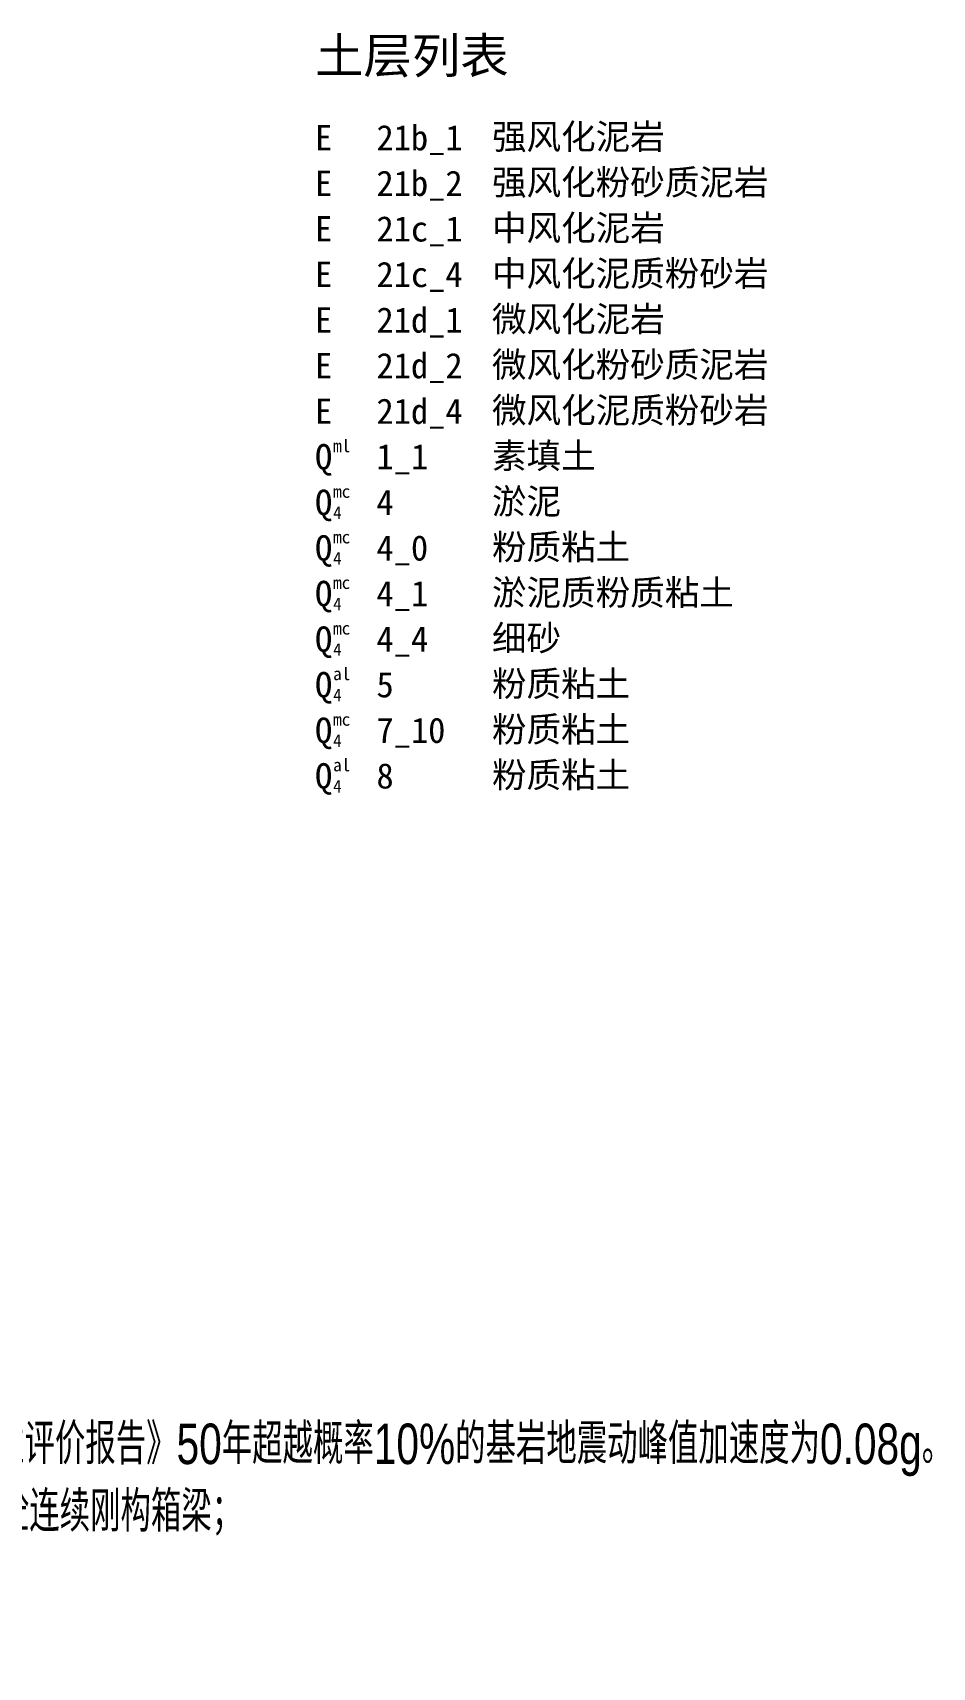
# Model space of a CAD drawing. Header units: millimetres. Extents: x 0 to 987207, y 0 to 5060561.
# Drawn here: x 494161.5 to 494250.2, y 2529962.8 to 2530124.1 of the extents above; entities that cross this region are included whole.
import ezdxf

# ---------------------------------------------------------------- set-up
doc = ezdxf.new("R2010")
doc.units = ezdxf.units.MM
doc.header["$LTSCALE"] = 0.1
doc.layers.add('3', color=3, linetype='CONTINUOUS')
doc.layers.add('文字', color=7, linetype='CONTINUOUS', lineweight=0)
doc.styles.add('BM_Anno', font='fsdb_e.shx', dxfattribs={"width": 0.75, "bigfont": 'hztxt.shx'})
doc.styles.add('tsObj1', font='SIMFANG.TTF')

msp = doc.modelspace()

# ---------------------------------------------------------------- texts
at = {"layer": '3', "color": 0, "linetype": 'Continuous', "style": 'tsObj1'}
for s, height, p in [('土层列表', 3.5, (494189.3118, 2530120.1093)), ('E', 2.5, (494189.3118, 2530112.5093)), ('21b_1', 2.5, (494195.372, 2530112.5093)), ('强风化泥岩', 2.5, (494206.7727, 2530112.6093)), ('E', 2.5, (494189.3118, 2530108.0093)), ('21b_2', 2.5, (494195.372, 2530108.0093)), ('强风化粉砂质泥岩', 2.5, (494206.7727, 2530108.1093)), ('中风化泥岩', 2.5, (494206.7727, 2530103.6093)), ('E', 2.5, (494189.3118, 2530103.5093)), ('21c_1', 2.5, (494195.372, 2530103.5093)), ('中风化泥质粉砂岩', 2.5, (494206.7727, 2530099.1093)), ('E', 2.5, (494189.3118, 2530099.0093)), ('21c_4', 2.5, (494195.372, 2530099.0093)), ('E', 2.5, (494189.3118, 2530094.5093)), ('21d_1', 2.5, (494195.372, 2530094.5093)), ('微风化泥岩', 2.5, (494206.7727, 2530094.6093)), ('E', 2.5, (494189.3118, 2530090.0093)), ('21d_2', 2.5, (494195.372, 2530090.0093)), ('微风化粉砂质泥岩', 2.5, (494206.7727, 2530090.1093)), ('E', 2.5, (494189.3118, 2530085.5093)), ('21d_4', 2.5, (494195.372, 2530085.5093)), ('微风化泥质粉砂岩', 2.5, (494206.7727, 2530085.6093)), ('ml', 1.25, (494191.0919, 2530082.7093)), ('素填土', 2.5, (494206.7727, 2530081.1093)), ('Q', 2.5, (494189.3118, 2530081.0093)), ('1_1', 2.5, (494195.372, 2530081.0093)), ('Q', 2.5, (494189.3118, 2530076.5093)), ('mc', 1.25, (494191.0919, 2530078.2093)), ('淤泥', 2.5, (494206.7727, 2530076.6093)), ('4', 2.5, (494195.372, 2530076.5093)), ('4', 1.25, (494191.0919, 2530076.1093)), ('Q', 2.5, (494189.3118, 2530072.0093)), ('mc', 1.25, (494191.0919, 2530073.7093)), ('4_0', 2.5, (494195.372, 2530072.0093)), ('粉质粘土', 2.5, (494206.7727, 2530072.1093)), ('4', 1.25, (494191.0919, 2530071.6093)), ('Q', 2.5, (494189.3118, 2530067.5093)), ('mc', 1.25, (494191.0919, 2530069.2093)), ('4_1', 2.5, (494195.372, 2530067.5093)), ('淤泥质粉质粘土', 2.5, (494206.7727, 2530067.6093)), ('4', 1.25, (494191.0919, 2530067.1093)), ('Q', 2.5, (494189.3118, 2530063.0093)), ('mc', 1.25, (494191.0919, 2530064.7093)), ('4_4', 2.5, (494195.372, 2530063.0093)), ('细砂', 2.5, (494206.7727, 2530063.1093)), ('4', 1.25, (494191.0919, 2530062.6093)), ('al', 1.25, (494191.0919, 2530060.2093)), ('粉质粘土', 2.5, (494206.7727, 2530058.6093)), ('Q', 2.5, (494189.3118, 2530058.5093)), ('5', 2.5, (494195.372, 2530058.5093)), ('4', 1.25, (494191.0919, 2530058.1093)), ('Q', 2.5, (494189.3118, 2530054.0093)), ('mc', 1.25, (494191.0919, 2530055.7093)), ('7_10', 2.5, (494195.372, 2530054.0093)), ('粉质粘土', 2.5, (494206.7727, 2530054.1093)), ('4', 1.25, (494191.0919, 2530053.6093)), ('Q', 2.5, (494189.3118, 2530049.5093)), ('al', 1.25, (494191.0919, 2530051.2093)), ('8', 2.5, (494195.372, 2530049.5093)), ('粉质粘土', 2.5, (494206.7727, 2530049.6093)), ('4', 1.25, (494191.0919, 2530049.1093))]:
    msp.add_text(s, height=height, dxfattribs=at).set_placement(p)
at = {"layer": '文字', "insert": (494067.7281, 2530013.4946), "char_height": 4, "attachment_point": 1, "style": 'BM_Anno'}
msp.add_mtext('注:\\P    1．本图尺寸除标高、里程桩号以米计外，其余均以厘米计。\\P    2．荷载等级:公路－Ⅰ级。\\P    3.  设计高程采用1985年国家高程基准。\\P  4.  桥位场区地震动峰值加速度:根据《虎门二桥工程场地地震安全性评价报告》50年超越概率10%的基岩地震动峰值加速度为0.08g。\\P    5．全桥共4联：8*28+36.577+9*44；上部结构采用预应力砼连续刚构箱梁；\\P       下部结构采用板式墩，桥墩采用桩基础。\\P    6. 立面未示出防撞栏。', dxfattribs=at)

doc.saveas('drawing.dxf')
